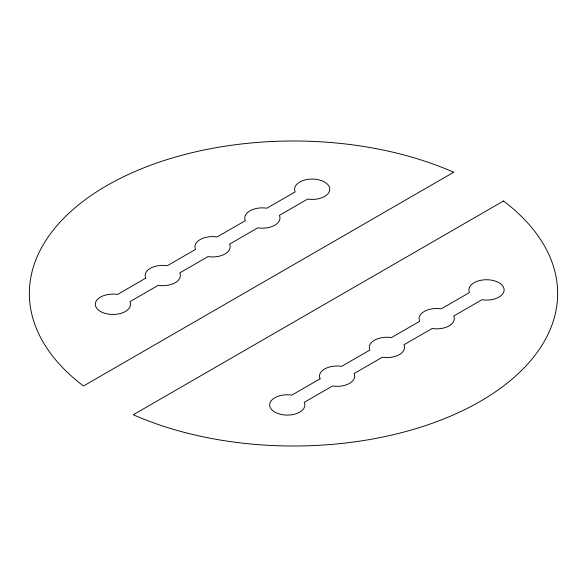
<?xml version="1.0" encoding="UTF-8"?>
<svg xmlns="http://www.w3.org/2000/svg" width="587" height="587" viewBox="0 0 587 587"><rect width="100%" height="100%" fill="white"/><g stroke="black" fill="none" stroke-linecap="round" stroke-linejoin="round"><path stroke-width="0.88" d="M145.737 278.157L117.503 294.461A17.61 10.17 0 0 0 95.395 303.398A17.61 10.17 0 0 0 114.48 314.412A17.61 10.17 0 0 0 129.954 301.652L158.196 285.348A17.61 10.17 0 0 0 179.761 272.896L208.003 256.592A17.61 10.17 0 0 0 229.568 244.141L257.81 227.837A17.61 10.17 0 0 0 279.383 215.378L307.617 199.074A17.61 10.17 0 0 0 329.725 190.144A17.61 10.17 0 0 0 310.64 179.13A17.61 10.17 0 0 0 295.166 191.89L266.924 208.194A17.61 10.17 0 0 0 245.359 220.646L217.117 236.95A17.61 10.17 0 0 0 195.552 249.402L167.31 265.706A17.61 10.17 0 0 0 145.737 278.157M453.714 172.248L83.479 385.997A264.15 152.51 0 0 1 106.717 185.661A264.15 152.51 0 0 1 453.714 172.248M503.521 201.003L133.286 414.752A264.15 152.51 0 0 0 480.283 401.339A264.15 152.51 0 0 0 503.521 201.003M320.076 378.806L291.834 395.11A17.61 10.17 0 0 0 269.734 404.047A17.61 10.17 0 0 0 288.811 415.06A17.61 10.17 0 0 0 304.286 402.3L332.528 385.997A17.61 10.17 0 0 0 354.093 373.545L382.335 357.241A17.61 10.17 0 0 0 403.9 344.789L432.142 328.485A17.61 10.17 0 0 0 453.714 316.033L481.956 299.73A17.61 10.17 0 0 0 504.057 290.792A17.61 10.17 0 0 0 484.979 279.779A17.61 10.17 0 0 0 469.497 292.539L441.263 308.843A17.61 10.17 0 0 0 419.69 321.294L391.448 337.598A17.61 10.17 0 0 0 369.883 350.05L341.641 366.354A17.61 10.17 0 0 0 320.076 378.806"/></g></svg>
